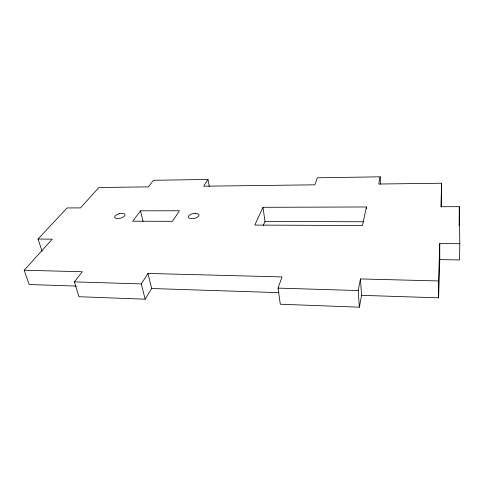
<?xml version="1.0" encoding="UTF-8"?>
<svg xmlns="http://www.w3.org/2000/svg" width="484" height="484" viewBox="0 0 484 484"><rect width="100%" height="100%" fill="white"/><g stroke="black" fill="none" stroke-linecap="round" stroke-linejoin="round"><path stroke-width="0.73" d="M42.035 251.226L38.03 239.023L67.107 207.938L80.501 207.896L98.918 187.502L148.346 186.884L153.476 180.29L207.993 179.455L203.685 186.201L314.842 184.821L317.347 177.785L380.134 176.823L378.748 184.023L441.644 183.242L441.366 206.916M441.644 183.242L440.906 206.735L459.31 206.674L459.134 225.732M459.8 243.742L459.552 259.95L439.768 259.606L439.75 243.519L459.8 243.742L459.31 206.674M76.23 286.068L29.185 284.538L24.2 270.241L82.28 271.742L74.391 281.876L78.989 296.722L145.146 299.185L141.28 283.92L147.971 273.442L282.045 276.909L278.058 288.107L280.29 304.23L359.376 307.177L361.56 295.331L438.613 297.835L439.768 259.606M438.613 297.835L438.577 280.956L439.75 243.519M359.376 307.177L358.202 290.557L360.447 278.935L438.577 280.956M366.406 206.971L362.474 225.544L254.778 225.084L262.993 207.303L366.406 206.971L366.497 208.453M263.211 225.52L264.996 221.484L262.993 207.303M145.146 299.185L151.673 288.518L147.971 273.442M140.517 210.83L132.713 221.2L172.486 221.315L179.437 210.758L140.517 210.83L143.07 221.515M24.2 270.241L52.248 239.181L38.03 239.023M264.996 221.484L363.526 221.751M74.391 281.876L141.28 283.92M278.058 288.107L358.202 290.557M151.673 288.518L278.905 292.651M207.993 179.455L209.312 186.739M360.447 278.935L361.56 295.331M380.134 176.823L380.484 184.241M119.258 213.728L117.957 214.134A5.3 2.311 -13.7 0 0 115.059 217.782A5.3 2.311 -13.7 0 0 121.805 217.776A5.3 2.311 -13.7 0 0 124.666 214.134L124.001 213.728A5.3 2.311 -13.7 0 0 119.258 213.728M195.639 213.341L194.296 213.383A5.421 2.493 -11 0 0 188.324 216.947A5.421 2.493 -11 0 0 194.883 218.272A5.421 2.493 -11 0 0 198.555 214.243L195.639 213.341"/></g></svg>
